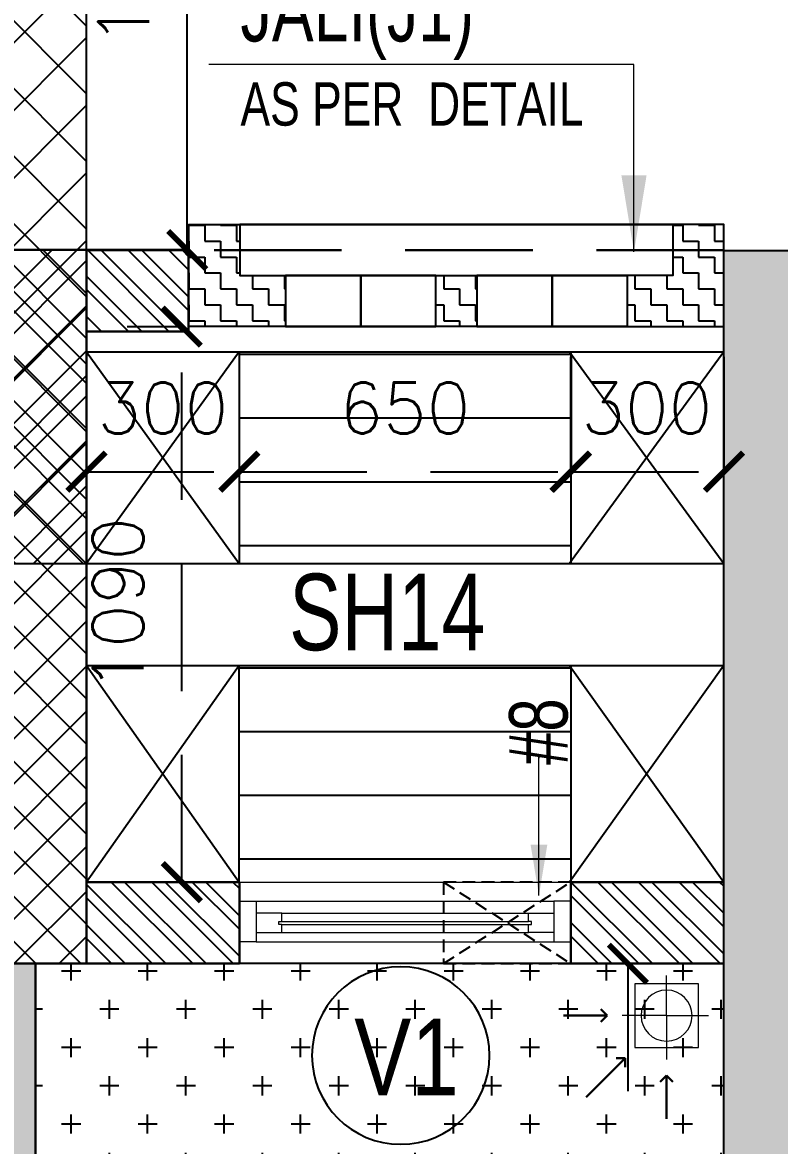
# Model space of a CAD drawing. Header units: millimetres. Extents: x 1180970 to 1231451, y -5737889 to -5695638.
# Drawn here: x 1225986 to 1227471, y -5711055 to -5708852 of the extents above; entities that cross this region are included whole.
import ezdxf
from ezdxf.enums import TextEntityAlignment as Align

# ---------------------------------------------------------------- set-up
doc = ezdxf.new("R2010")
doc.units = ezdxf.units.MM
doc.header["$LTSCALE"] = 1000
doc.header["$MEASUREMENT"] = 0
for name, pattern in [('3BHK-A$1$AUDIT_D_120904163729-0', [0]), ('3BHK-A$2$HIDDEN', [0.375, 0.25, -0.125]), ('AUDIT_D_120904163729-0', [0]), ('T8(T9 IS SIMILAR) - GROUND FLOOR - DIMENSION & TEXTING$0$HIDDEN', [0.375, 0.25, -0.125]), ('T8(T9 IS SIMILAR) - GROUND FLOOR ELEVATION$0$AUDIT_D_120904163729-0', [0]), ('T8(T9 IS SIMILAR) - GROUND FLOOR ELEVATION$1$HIDDEN', [0.375, 0.25, -0.125])]:
    doc.linetypes.add(name, pattern=pattern)
doc.layers.get('0').update_dxf_attribs({"linetype": 'AUDIT_D_120904163729-0'})
for name, color, linetype in [('3BHK-A$1$A-HATCH -160', 251, '3BHK-A$1$AUDIT_D_120904163729-0'), ('3BHK-A$1$A-TOI SUNK 50MM', 8, 'Continuous'), ('3BHK-A$1$CUT-OUT', 49, 'Continuous'), ('3BHK-A$1$ELE 1', 1, 'Continuous'), ('T8(T9 IS SIMILAR) - GROUND FLOOR - DIMENSION & TEXTING$0$A-DIMENSIONS', 2, 'T8(T9 IS SIMILAR) - GROUND FLOOR - DIMENSION & TEXTING$0$HIDDEN'), ('T8(T9 IS SIMILAR) - GROUND FLOOR - DIMENSION & TEXTING$0$a-window-no', 125, 'Continuous'), ('T8(T9 IS SIMILAR) - GROUND FLOOR ELEVATION$0$A-DIM', 1, 'T8(T9 IS SIMILAR) - GROUND FLOOR ELEVATION$0$AUDIT_D_120904163729-0'), ('T8(T9 IS SIMILAR) - GROUND FLOOR ELEVATION$0$A-WALL HATCH', 252, 'T8(T9 IS SIMILAR) - GROUND FLOOR ELEVATION$0$AUDIT_D_120904163729-0'), ('T8(T9 IS SIMILAR) - GROUND FLOOR ELEVATION$0$A-WALL-FEATURES', 6, 'T8(T9 IS SIMILAR) - GROUND FLOOR ELEVATION$0$AUDIT_D_120904163729-0'), ('T8_REFUGE COLUMNS$0$A-RCC COLS', 3, 'Continuous')]:
    doc.layers.add(name, color=color, linetype=linetype)
for name, color, linetype, lineweight in [('3BHK-A$1$Ventilator', 5, 'Continuous', 0), ('3BHK-A$2$a-TOI-fixtures', 251, 'Continuous', 0), ('3BHK-A$2$A-WALL- 160', 6, 'Continuous', 30), ('T8 - GROUND FLOOR CORE$0$a-Text', 4, 'Continuous', 0), ('T8(T9 IS SIMILAR) - GROUND FLOOR - DIMENSION & TEXTING$0$R0-18-10-2014-T1-1st Podium Floor Plan$0$Text', 2, 'Continuous', 0), ('T8(T9 IS SIMILAR) - GROUND FLOOR ELEVATION$0$ELE-1', 4, 'Continuous', 30), ('T8(T9 IS SIMILAR) - GROUND FLOOR$0$D&W', 8, 'Continuous', 25)]:
    doc.layers.add(name, color=color, linetype=linetype, lineweight=lineweight)
doc.layers.add('T8_REFUGE COLUMNS$0$COL-HATCH', color=7, linetype='Continuous', lineweight=25, true_color=0xa3a3a3)
doc.styles.add('3BHK-A$1$Romans 1', font='romans.shx', dxfattribs={"height": 100})
doc.styles.add('T8 - GROUND FLOOR CORE$0$ARIAL ARROW', font='swisscl.ttf')
doc.styles.add('T8(T9 IS SIMILAR) - GROUND FLOOR - DIMENSION & TEXTING$0$ARIAL ARROW', font='swisscl.ttf')
doc.styles.add('T8(T9 IS SIMILAR) - GROUND FLOOR - DIMENSION & TEXTING$0$LODHA STANDERD', font='sanss___.ttf')
doc.styles.add('T8(T9 IS SIMILAR) - GROUND FLOOR - DIMENSION & TEXTING$0$Romans 1', font='romans.shx', dxfattribs={"height": 100})
doc.styles.add('T8(T9 IS SIMILAR) - GROUND FLOOR - DIMENSION & TEXTING$0$Tahoma', font='tahoma.ttf')
doc.styles.add('T8(T9 IS SIMILAR) - GROUND FLOOR ELEVATION$0$Romans 1', font='romans.shx', dxfattribs={"height": 100})
doc.dimstyles.new('3BHK-A$1$ALPINE S', dxfattribs={"dimscale": 0, "dimtxt": 100, "dimasz": 75, "dimexe": 0, "dimexo": 0, "dimgap": 75, "dimtad": 1, "dimdec": 0, "dimzin": 0, "dimdsep": 46, "dimtxsty": '3BHK-A$1$Romans 1', "dimblk": '3BHK-A$1$_ArchTick', "dimcen": 0.09, "dimclrd": 256, "dimclre": 256, "dimclrt": 7, "dimadec": 0, "dimazin": 0, "dimtfac": 1, "dimtdec": 0, "dimtofl": 0, "dimtmove": 1, "dimatfit": 0, "dimldrblk": '3BHK-A$1$_Open90', "dimfxl": 1, "dimtolj": 1, "dimtzin": 0, "dimarcsym": 0})
doc.dimstyles.new('T8(T9 IS SIMILAR) - GROUND FLOOR - DIMENSION & TEXTING$0$ALPINE S', dxfattribs={"dimscale": 0, "dimtxt": 100, "dimasz": 75, "dimexe": 0, "dimexo": 0, "dimgap": 75, "dimtad": 1, "dimdec": 0, "dimzin": 0, "dimdsep": 46, "dimtxsty": 'T8(T9 IS SIMILAR) - GROUND FLOOR - DIMENSION & TEXTING$0$Romans 1', "dimblk": 'T8(T9 IS SIMILAR) - GROUND FLOOR - DIMENSION & TEXTING$0$_ArchTick', "dimcen": 0.09, "dimclrd": 256, "dimclre": 256, "dimclrt": 7, "dimadec": 0, "dimazin": 0, "dimtfac": 1, "dimtdec": 0, "dimtofl": 0, "dimtmove": 1, "dimatfit": 0, "dimldrblk": 'T8(T9 IS SIMILAR) - GROUND FLOOR - DIMENSION & TEXTING$0$_Open90', "dimfxl": 1, "dimtolj": 1, "dimtzin": 0, "dimarcsym": 0})
doc.dimstyles.new('T8(T9 IS SIMILAR) - GROUND FLOOR - DIMENSION & TEXTING$0$SAMATA STD', dxfattribs={"dimtxt": 100, "dimasz": 50, "dimexe": 50, "dimexo": 50, "dimgap": 10, "dimtad": 0, "dimdec": 0, "dimrnd": 5, "dimzin": 0, "dimdsep": 46, "dimtxsty": 'T8(T9 IS SIMILAR) - GROUND FLOOR - DIMENSION & TEXTING$0$Tahoma', "dimblk": 'T8(T9 IS SIMILAR) - GROUND FLOOR - DIMENSION & TEXTING$0$_Origin2', "dimcen": -50, "dimdle": 50, "dimclrd": 7, "dimclre": 7, "dimclrt": 7, "dimadec": 0, "dimazin": 0, "dimtfac": 1, "dimtdec": 0, "dimtmove": 1, "dimatfit": 3, "dimfxl": 150, "dimtfill": 1, "dimtolj": 1, "dimtzin": 0, "dimlwd": -1, "dimlwe": -1, "dimarcsym": 0})
doc.dimstyles.new('T8(T9 IS SIMILAR) - GROUND FLOOR ELEVATION$0$ALPINE S', dxfattribs={"dimscale": 0, "dimtxt": 100, "dimasz": 75, "dimexe": 0, "dimexo": 0, "dimgap": 75, "dimtad": 1, "dimdec": 0, "dimzin": 0, "dimdsep": 46, "dimtxsty": 'T8(T9 IS SIMILAR) - GROUND FLOOR ELEVATION$0$Romans 1', "dimblk": 'T8(T9 IS SIMILAR) - GROUND FLOOR ELEVATION$0$_ArchTick', "dimcen": 0.09, "dimclrd": 256, "dimclre": 256, "dimclrt": 7, "dimadec": 0, "dimazin": 0, "dimtfac": 1, "dimtdec": 0, "dimtofl": 0, "dimtmove": 1, "dimatfit": 0, "dimldrblk": 'T8(T9 IS SIMILAR) - GROUND FLOOR ELEVATION$0$_Open90', "dimfxl": 1, "dimtolj": 1, "dimtzin": 0, "dimarcsym": 0})
pattern_1 = [(45, (-0.65, 1285.594), (-39.77475644, 39.77475644), []), (45, (25.864, 1285.594), (-39.77475644, 39.77475644), [])]

# ---------------------------------------------------------------- blocks, each defined once
blk = doc.blocks.new('3BHK-A$1$V1')
at = {"layer": '3BHK-A$1$Ventilator'}
for p, q in [((1139503.9, -5700057.1), (1140153.9, -5700057.1)), ((1139503.9, -5700217.1), (1140153.9, -5700217.1))]:
    blk.add_line(p, q, dxfattribs=at)
at = {"layer": '3BHK-A$1$Ventilator', "color": 8}
for p, q in [((1139536.9, -5700094.6), (1140120.9, -5700094.6)), ((1139586.9, -5700118.3), (1140070.9, -5700118.3)), ((1139536.9, -5700174.6), (1140120.9, -5700174.6)), ((1139586.9, -5700155.8), (1140070.9, -5700155.8))]:
    blk.add_line(p, q, dxfattribs=at)
at = {"layer": '3BHK-A$1$Ventilator', "color": 5}
for p, q in [((1139586.9, -5700134.1), (1140070.9, -5700134.1)), ((1139586.9, -5700140.1), (1140070.9, -5700140.1))]:
    blk.add_line(p, q, dxfattribs=at)
at = {"layer": '3BHK-A$1$Ventilator', "color": 4}
for points in [[(1139503.9, -5700094.6), (1139536.9, -5700094.6), (1139536.9, -5700174.6), (1139503.9, -5700174.6)], [(1140153.9, -5700094.6), (1140120.9, -5700094.6), (1140120.9, -5700174.6), (1140153.9, -5700174.6)], [(1139586.9, -5700134.1), (1139586.9, -5700118.3), (1139536.9, -5700118.3), (1139536.9, -5700155.8), (1139586.9, -5700155.8), (1139586.9, -5700140.1), (1139580.9, -5700140.1), (1139580.9, -5700134.1)], [(1140070.9, -5700134.1), (1140070.9, -5700118.3), (1140120.9, -5700118.3), (1140120.9, -5700155.8), (1140070.9, -5700155.8), (1140070.9, -5700140.1), (1140076.9, -5700140.1), (1140076.9, -5700134.1)]]:
    blk.add_lwpolyline(points, close=True, dxfattribs=at)
blk = doc.blocks.new('3BHK-A$1$_ArchTick')
at = {"color": 0, "linetype": 'ByBlock', "const_width": 0.15}
blk.add_lwpolyline([(-0.5, -0.5), (0.5, 0.5)], dxfattribs=at)
blk = doc.blocks.new('3BHK-A$1$_Open90')
at = {"color": 0, "linetype": 'ByBlock', "lineweight": -2}
for p, q in [((0, 0), (-1, 0)), ((-0.5, 0.5), (0, 0)), ((0, 0), (-0.5, -0.5))]:
    blk.add_line(p, q, dxfattribs=at)
blk = doc.blocks.new('T8_REFUGE COLUMNS')
at = {"layer": 'T8_REFUGE COLUMNS$0$COL-HATCH', "linetype": 'ByBlock'}
h = blk.add_hatch(color=256, dxfattribs=at)
h.dxf.hatch_style = 1
h.paths.add_polyline_path([(1227712.1, -5718799.9), (1227362.1, -5718799.9), (1227362.1, -5709299.9), (1227712.1, -5709299.9)])
at = {"layer": 'T8_REFUGE COLUMNS$0$A-RCC COLS', "linetype": 'ByBlock'}
blk.add_lwpolyline([(1227712.1, -5718799.9), (1227362.1, -5718799.9), (1227362.1, -5709299.9), (1227712.1, -5709299.9)], close=True, dxfattribs=at)
blk = doc.blocks.new('T8 - GROUND FLOOR CORE')
at = {"layer": 'T8 - GROUND FLOOR CORE$0$a-Text', "linetype": 'ByBlock', "insert": (1224952.5, -5710085.8, 0.6), "char_height": 150, "width": 3499.366, "attachment_point": 7, "style": 'T8 - GROUND FLOOR CORE$0$ARIAL ARROW'}
blk.add_mtext('\\pi1556.87476;SH14', dxfattribs=at)
blk = doc.blocks.new('T8(T9 IS SIMILAR) - GROUND FLOOR ELEVATION$0$JG')
at = {"layer": 'T8(T9 IS SIMILAR) - GROUND FLOOR ELEVATION$0$A-WALL HATCH', "linetype": 'ByBlock'}
h = blk.add_hatch(dxfattribs=at)
h.set_pattern_fill('ZIGZAG', color=256, scale=250)
h.set_pattern_definition([(0, (0, 0), (31.25, 31.25), [31.25, -31.25]), (90, (31.25, 0), (-31.25, 31.25), [31.25, -31.25])])
h.paths.add_polyline_path([(1133312.3, -5722820.5), (1133392.5, -5722820.5), (1133392.5, -5722720.5), (1133312.3, -5722720.5)])
edge = h.paths.add_edge_path()
edge.add_line((1133877.2, -5722870.5), (1133877.2, -5722920.5))
edge.add_line((1133877.2, -5722920.5), (1133777.2, -5722920.5))
edge.add_line((1133777.2, -5722920.5), (1133777.2, -5722870.5))
edge.add_line((1133777.2, -5722870.5), (1133777.2, -5722820.5))
edge.add_line((1133777.2, -5722820.5), (1133687.4, -5722820.5))
edge.add_line((1133687.4, -5722820.5), (1133687.4, -5722720.5))
edge.add_line((1133687.4, -5722720.5), (1133877.2, -5722720.6))
edge.add_line((1133877.2, -5722720.6), (1133877.2, -5722870.5))
edge.add_line((1132827.4, -5722870.5), (1132827.4, -5722920.5))
edge.add_line((1132827.4, -5722920.5), (1132927.4, -5722920.5))
edge.add_line((1132927.4, -5722920.5), (1132927.4, -5722870.5))
edge.add_line((1132927.4, -5722870.5), (1132927.4, -5722820.5))
edge.add_line((1132927.4, -5722820.5), (1133017.4, -5722820.5))
edge.add_line((1133017.4, -5722820.5), (1133017.4, -5722720.5))
edge.add_line((1133017.4, -5722720.5), (1132827.4, -5722720.5))
edge.add_line((1132827.4, -5722720.5), (1132827.4, -5722870.5))
at = {"layer": 'T8(T9 IS SIMILAR) - GROUND FLOOR ELEVATION$0$A-WALL-FEATURES', "color": 3, "elevation": -1.3}
for points in [[(1132827.4, -5722870.5), (1132827.4, -5722870.5), (1132827.4, -5722920.5), (1132927.4, -5722920.5), (1132927.4, -5722870.5), (1132927.4, -5722820.5), (1133017.4, -5722820.5), (1133017.4, -5722720.5), (1132827.4, -5722720.5), (1132827.4, -5722870.5)], [(1133877.2, -5722870.5), (1133877.2, -5722870.5), (1133877.2, -5722920.5), (1133777.2, -5722920.5), (1133777.2, -5722870.5), (1133777.2, -5722820.5), (1133687.4, -5722820.5), (1133687.4, -5722720.5), (1133877.2, -5722720.6), (1133877.2, -5722870.5)]]:
    blk.add_lwpolyline(points, dxfattribs=at)
blk.add_lwpolyline([(1133312.3, -5722820.5), (1133392.5, -5722820.5), (1133392.5, -5722720.5), (1133312.3, -5722720.5)], close=True, dxfattribs=at)
at = {"layer": 'T8(T9 IS SIMILAR) - GROUND FLOOR ELEVATION$0$ELE-1', "color": 5}
for p, q in [((1133017.4, -5722720.5, -1.3), (1133312.3, -5722720.5, -1.3)), ((1133164.8, -5722820.5, -1.3), (1133164.8, -5722720.5, -1.3)), ((1133687.4, -5722720.5, -1.3), (1133392.5, -5722720.5, -1.3)), ((1133539.9, -5722820.5, -1.3), (1133539.9, -5722720.5, -1.3)), ((1133312.3, -5722820.5, -1.3), (1133017.4, -5722820.5, -1.3)), ((1133392.5, -5722820.5, -1.3), (1133687.4, -5722820.5, -1.3)), ((1132927.4, -5722920.5, -1.3), (1133777.2, -5722920.5, -1.3))]:
    blk.add_line(p, q, dxfattribs=at)
at = {"layer": 'T8(T9 IS SIMILAR) - GROUND FLOOR ELEVATION$0$ELE-1', "color": 5, "linetype": 'T8(T9 IS SIMILAR) - GROUND FLOOR ELEVATION$1$HIDDEN'}
blk.add_line((1133877.2, -5722870.5, -1.3), (1132827.4, -5722870.5, -1.3), dxfattribs=at)
blk = doc.blocks.new('T8(T9 IS SIMILAR) - GROUND FLOOR ELEVATION$0$_ArchTick')
at = {"color": 0, "linetype": 'ByBlock', "const_width": 0.15}
blk.add_lwpolyline([(-0.5, -0.5), (0.5, 0.5)], dxfattribs=at)
blk = doc.blocks.new('*D337')
at = {"layer": 'T8(T9 IS SIMILAR) - GROUND FLOOR ELEVATION$0$A-DIM', "linetype": 'T8(T9 IS SIMILAR) - GROUND FLOOR ELEVATION$1$HIDDEN', "lineweight": -2, "transparency": 16777216}
for p, q in [((1226112.2, -5708154), (1226309.5, -5708154)), ((1226112.3, -5709298.9), (1226309.5, -5709298.9))]:
    blk.add_line(p, q, dxfattribs=at)
at = {"layer": 'T8(T9 IS SIMILAR) - GROUND FLOOR ELEVATION$0$A-DIM', "lineweight": -2, "transparency": 16777216}
blk.add_line((1226309.5, -5709298.9), (1226309.5, -5708154), dxfattribs=at)
at = {"layer": 'T8(T9 IS SIMILAR) - GROUND FLOOR ELEVATION$0$A-DIM', "linetype": 'ByBlock', "lineweight": -2, "transparency": 16777216, "xscale": 75, "yscale": 75, "zscale": 75}
for p, rotation in [((1226309.5, -5708154), 90), ((1226309.5, -5709298.9), 270)]:
    blk.add_blockref('T8(T9 IS SIMILAR) - GROUND FLOOR ELEVATION$0$_ArchTick', p, dxfattribs=dict(at, rotation=rotation))
at = {"layer": 'T8(T9 IS SIMILAR) - GROUND FLOOR ELEVATION$0$A-DIM', "color": 7, "linetype": 'ByBlock', "transparency": 16777216, "insert": (1226184.5, -5708726.4), "char_height": 100, "attachment_point": 5, "rotation": 90, "style": 'T8(T9 IS SIMILAR) - GROUND FLOOR ELEVATION$0$Romans 1'}
blk.add_mtext('\\A1;1145', dxfattribs=at)
blk = doc.blocks.new('T8(T9 IS SIMILAR) - GROUND FLOOR ELEVATION$0$_Open90')
at = {"color": 0, "linetype": 'ByBlock', "lineweight": -2}
for p, q in [((-0.5, 0.5), (0, 0)), ((0, 0), (-1, 0)), ((0, 0), (-0.5, -0.5))]:
    blk.add_line(p, q, dxfattribs=at)
blk = doc.blocks.new('T8(T9 IS SIMILAR) - GROUND FLOOR - DIMENSION & TEXTING$0$_Origin2')
at = {"color": 0, "linetype": 'ByBlock', "lineweight": -2}
blk.add_line((-0.5, 0), (-1, 0), dxfattribs=at)
for radius in [0.5, 0.25]:
    blk.add_circle((0, 0), radius, dxfattribs=at)
blk = doc.blocks.new('T8(T9 IS SIMILAR) - GROUND FLOOR - DIMENSION & TEXTING$0$_ArchTick')
at = {"color": 0, "linetype": 'ByBlock', "const_width": 0.15}
blk.add_lwpolyline([(-0.5, -0.5), (0.5, 0.5)], dxfattribs=at)
blk = doc.blocks.new('*D619')
at = {"layer": 'T8(T9 IS SIMILAR) - GROUND FLOOR - DIMENSION & TEXTING$0$A-DIMENSIONS', "linetype": 'T8(T9 IS SIMILAR) - GROUND FLOOR - DIMENSION & TEXTING$0$HIDDEN', "lineweight": -2, "transparency": 16777216}
for p, q in [((1226191.9, -5709448.8), (1226298.8, -5709448.8)), ((1226206.8, -5710538.7), (1226298.8, -5710538.7))]:
    blk.add_line(p, q, dxfattribs=at)
at = {"layer": 'T8(T9 IS SIMILAR) - GROUND FLOOR - DIMENSION & TEXTING$0$A-DIMENSIONS', "lineweight": -2, "transparency": 16777216}
blk.add_line((1226298.8, -5710538.7), (1226298.8, -5709448.8), dxfattribs=at)
at = {"layer": 'T8(T9 IS SIMILAR) - GROUND FLOOR - DIMENSION & TEXTING$0$A-DIMENSIONS', "linetype": 'ByBlock', "lineweight": -2, "transparency": 16777216, "xscale": 75, "yscale": 75, "zscale": 75}
for p, rotation in [((1226298.8, -5709448.8), 90), ((1226298.8, -5710538.7), 270)]:
    blk.add_blockref('T8(T9 IS SIMILAR) - GROUND FLOOR - DIMENSION & TEXTING$0$_ArchTick', p, dxfattribs=dict(at, rotation=rotation))
at = {"layer": 'T8(T9 IS SIMILAR) - GROUND FLOOR - DIMENSION & TEXTING$0$A-DIMENSIONS', "color": 7, "linetype": 'ByBlock', "transparency": 16777216, "insert": (1226173.8, -5709993.7), "char_height": 100, "attachment_point": 5, "rotation": 90, "style": 'T8(T9 IS SIMILAR) - GROUND FLOOR - DIMENSION & TEXTING$0$Romans 1'}
blk.add_mtext('\\A1;1090', dxfattribs=at)
blk = doc.blocks.new('T8(T9 IS SIMILAR) - GROUND FLOOR - DIMENSION & TEXTING$0$_Open90')
at = {"color": 0, "linetype": 'ByBlock', "lineweight": -2}
for p, q in [((-0.5, 0.5), (0, 0)), ((0, 0), (-1, 0)), ((0, 0), (-0.5, -0.5))]:
    blk.add_line(p, q, dxfattribs=at)
blk = doc.blocks.new('*D629')
at = {"layer": 'T8(T9 IS SIMILAR) - GROUND FLOOR - DIMENSION & TEXTING$0$A-DIMENSIONS', "linetype": 'T8(T9 IS SIMILAR) - GROUND FLOOR - DIMENSION & TEXTING$0$HIDDEN', "lineweight": -2, "transparency": 16777216}
for p, q in [((1227226.8, -5710698.7), (1227173.7, -5710698.7)), ((1227226.8, -5713148.7), (1227173.7, -5713148.7))]:
    blk.add_line(p, q, dxfattribs=at)
at = {"layer": 'T8(T9 IS SIMILAR) - GROUND FLOOR - DIMENSION & TEXTING$0$A-DIMENSIONS', "lineweight": -2, "transparency": 16777216}
blk.add_line((1227173.7, -5710698.7), (1227173.7, -5713148.7), dxfattribs=at)
at = {"layer": 'T8(T9 IS SIMILAR) - GROUND FLOOR - DIMENSION & TEXTING$0$A-DIMENSIONS', "linetype": 'ByBlock', "lineweight": -2, "transparency": 16777216, "xscale": 75, "yscale": 75, "zscale": 75}
for p, rotation in [((1227173.7, -5710698.7), 90), ((1227173.7, -5713148.7), 270)]:
    blk.add_blockref('T8(T9 IS SIMILAR) - GROUND FLOOR - DIMENSION & TEXTING$0$_ArchTick', p, dxfattribs=dict(at, rotation=rotation))
at = {"layer": 'T8(T9 IS SIMILAR) - GROUND FLOOR - DIMENSION & TEXTING$0$A-DIMENSIONS', "color": 7, "linetype": 'ByBlock', "transparency": 16777216, "insert": (1227048.7, -5711923.7), "char_height": 100, "attachment_point": 5, "rotation": 90, "style": 'T8(T9 IS SIMILAR) - GROUND FLOOR - DIMENSION & TEXTING$0$Romans 1'}
blk.add_mtext('\\A1;2450', dxfattribs=at)
blk = doc.blocks.new('T8(T9 IS SIMILAR) - GROUND FLOOR - DIMENSION & TEXTING$0$WINDOW TAG')
at = {"layer": 'T8(T9 IS SIMILAR) - GROUND FLOOR - DIMENSION & TEXTING$0$a-window-no'}
blk.add_circle((0, 0), 174.1, dxfattribs=at)
at = {"layer": 'T8(T9 IS SIMILAR) - GROUND FLOOR - DIMENSION & TEXTING$0$a-window-no', "style": 'T8(T9 IS SIMILAR) - GROUND FLOOR - DIMENSION & TEXTING$0$LODHA STANDERD'}
blk.add_attdef('WINDOW', text='', height=150, dxfattribs=at).set_placement((11.3, 2.8), align=Align.MIDDLE_CENTER)
blk = doc.blocks.new('*D474')
at = {"layer": 'T8(T9 IS SIMILAR) - GROUND FLOOR - DIMENSION & TEXTING$0$A-DIMENSIONS', "linetype": 'T8(T9 IS SIMILAR) - GROUND FLOOR - DIMENSION & TEXTING$0$HIDDEN', "lineweight": -2, "transparency": 16777216}
for p, q in [((1226111.8, -5709458.6), (1226111.8, -5709733.5)), ((1226411.5, -5709508.5), (1226411.5, -5709733.5))]:
    blk.add_line(p, q, dxfattribs=at)
at = {"layer": 'T8(T9 IS SIMILAR) - GROUND FLOOR - DIMENSION & TEXTING$0$A-DIMENSIONS', "lineweight": -2, "transparency": 16777216}
blk.add_line((1226111.8, -5709733.5), (1226411.5, -5709733.5), dxfattribs=at)
at = {"layer": 'T8(T9 IS SIMILAR) - GROUND FLOOR - DIMENSION & TEXTING$0$A-DIMENSIONS', "linetype": 'ByBlock', "lineweight": -2, "transparency": 16777216, "xscale": 75, "yscale": 75, "zscale": 75, "rotation": 180}
blk.add_blockref('T8(T9 IS SIMILAR) - GROUND FLOOR - DIMENSION & TEXTING$0$_ArchTick', (1226111.8, -5709733.5), dxfattribs=at)
at = {"layer": 'T8(T9 IS SIMILAR) - GROUND FLOOR - DIMENSION & TEXTING$0$A-DIMENSIONS', "linetype": 'ByBlock', "lineweight": -2, "transparency": 16777216, "xscale": 75, "yscale": 75, "zscale": 75}
blk.add_blockref('T8(T9 IS SIMILAR) - GROUND FLOOR - DIMENSION & TEXTING$0$_ArchTick', (1226411.5, -5709733.5), dxfattribs=at)
at = {"layer": 'T8(T9 IS SIMILAR) - GROUND FLOOR - DIMENSION & TEXTING$0$A-DIMENSIONS', "color": 7, "linetype": 'ByBlock', "transparency": 16777216, "insert": (1226261.7, -5709608.5), "char_height": 100, "attachment_point": 5, "style": 'T8(T9 IS SIMILAR) - GROUND FLOOR - DIMENSION & TEXTING$0$Romans 1'}
blk.add_mtext('\\A1;300', dxfattribs=at)
blk = doc.blocks.new('*D475')
at = {"layer": 'T8(T9 IS SIMILAR) - GROUND FLOOR - DIMENSION & TEXTING$0$A-DIMENSIONS', "linetype": 'T8(T9 IS SIMILAR) - GROUND FLOOR - DIMENSION & TEXTING$0$HIDDEN', "lineweight": -2, "transparency": 16777216}
for p, q in [((1226411.5, -5709508.5), (1226411.5, -5709733.5)), ((1227061.2, -5709508.5), (1227061.2, -5709733.5))]:
    blk.add_line(p, q, dxfattribs=at)
at = {"layer": 'T8(T9 IS SIMILAR) - GROUND FLOOR - DIMENSION & TEXTING$0$A-DIMENSIONS', "lineweight": -2, "transparency": 16777216}
blk.add_line((1226411.5, -5709733.5), (1227061.2, -5709733.5), dxfattribs=at)
at = {"layer": 'T8(T9 IS SIMILAR) - GROUND FLOOR - DIMENSION & TEXTING$0$A-DIMENSIONS', "linetype": 'ByBlock', "lineweight": -2, "transparency": 16777216, "xscale": 75, "yscale": 75, "zscale": 75, "rotation": 180}
blk.add_blockref('T8(T9 IS SIMILAR) - GROUND FLOOR - DIMENSION & TEXTING$0$_ArchTick', (1226411.5, -5709733.5), dxfattribs=at)
at = {"layer": 'T8(T9 IS SIMILAR) - GROUND FLOOR - DIMENSION & TEXTING$0$A-DIMENSIONS', "linetype": 'ByBlock', "lineweight": -2, "transparency": 16777216, "xscale": 75, "yscale": 75, "zscale": 75}
blk.add_blockref('T8(T9 IS SIMILAR) - GROUND FLOOR - DIMENSION & TEXTING$0$_ArchTick', (1227061.2, -5709733.5), dxfattribs=at)
at = {"layer": 'T8(T9 IS SIMILAR) - GROUND FLOOR - DIMENSION & TEXTING$0$A-DIMENSIONS', "color": 7, "linetype": 'ByBlock', "transparency": 16777216, "insert": (1226736.3, -5709608.5), "char_height": 100, "attachment_point": 5, "style": 'T8(T9 IS SIMILAR) - GROUND FLOOR - DIMENSION & TEXTING$0$Romans 1'}
blk.add_mtext('\\A1;650', dxfattribs=at)
blk = doc.blocks.new('*D476')
at = {"layer": 'T8(T9 IS SIMILAR) - GROUND FLOOR - DIMENSION & TEXTING$0$A-DIMENSIONS', "linetype": 'T8(T9 IS SIMILAR) - GROUND FLOOR - DIMENSION & TEXTING$0$HIDDEN', "lineweight": -2, "transparency": 16777216}
for p, q in [((1227062.2, -5709508.5), (1227062.2, -5709733.5)), ((1227362.1, -5709508.5), (1227362.1, -5709733.5))]:
    blk.add_line(p, q, dxfattribs=at)
at = {"layer": 'T8(T9 IS SIMILAR) - GROUND FLOOR - DIMENSION & TEXTING$0$A-DIMENSIONS', "lineweight": -2, "transparency": 16777216}
blk.add_line((1227062.2, -5709733.5), (1227362.1, -5709733.5), dxfattribs=at)
at = {"layer": 'T8(T9 IS SIMILAR) - GROUND FLOOR - DIMENSION & TEXTING$0$A-DIMENSIONS', "linetype": 'ByBlock', "lineweight": -2, "transparency": 16777216, "xscale": 75, "yscale": 75, "zscale": 75, "rotation": 180}
blk.add_blockref('T8(T9 IS SIMILAR) - GROUND FLOOR - DIMENSION & TEXTING$0$_ArchTick', (1227062.2, -5709733.5), dxfattribs=at)
at = {"layer": 'T8(T9 IS SIMILAR) - GROUND FLOOR - DIMENSION & TEXTING$0$A-DIMENSIONS', "linetype": 'ByBlock', "lineweight": -2, "transparency": 16777216, "xscale": 75, "yscale": 75, "zscale": 75}
blk.add_blockref('T8(T9 IS SIMILAR) - GROUND FLOOR - DIMENSION & TEXTING$0$_ArchTick', (1227362.1, -5709733.5), dxfattribs=at)
at = {"layer": 'T8(T9 IS SIMILAR) - GROUND FLOOR - DIMENSION & TEXTING$0$A-DIMENSIONS', "color": 7, "linetype": 'ByBlock', "transparency": 16777216, "insert": (1227210.7, -5709608.5), "char_height": 100, "attachment_point": 5, "style": 'T8(T9 IS SIMILAR) - GROUND FLOOR - DIMENSION & TEXTING$0$Romans 1'}
blk.add_mtext('\\A1;300', dxfattribs=at)
blk = doc.blocks.new('3BHK-A$1$A$C1DA736AB')
at = {"layer": '3BHK-A$2$a-TOI-fixtures', "linetype": 'ByBlock'}
for points in [[(117, 0.4, 0), (202.3, 0.4, 0)], [(81.7, -82.8, 0), (158.2, -159.9, 0)], [(0.4, -117, 0), (0.4, -202.3, 0)]]:
    blk.add_leader(points, dimstyle='3BHK-A$1$ALPINE S', override={"dimscale": 1, "dimasz": 25, "dimtad": 0, "dimfxl": 5, "dimtfill": 1, "dimarcsym": 1}, dxfattribs=at)
blk = doc.blocks.new('3BHK-A$1$Type-A-First Floor Plan-bottom-up$0$FLOOR TRAP-flat-6')
at = {"layer": '3BHK-A$2$a-TOI-fixtures'}
h = blk.add_hatch(dxfattribs=at)
h.set_pattern_fill('ACET-2D-_USER', color=256, scale=20, angle=45, style=0, double=1, pattern_type=0)
h.set_pattern_definition([(45, (-789896.981, 5385770.066), (-14.142135624, 14.142135624), []), (135, (-789896.981, 5385770.066), (-14.142135624, -14.142135624), [])])
edge = h.paths.add_edge_path()
edge.add_arc((150, 150), 50, 0, 360)
for q in [(150, 228.6), (67.6, 150), (237.4, 150), (150, 63.6)]:
    blk.add_line((150, 150), q, dxfattribs=at)
blk.add_lwpolyline([(87.5, 212.5), (212.5, 212.5), (212.5, 87.5), (87.5, 87.5)], close=True, dxfattribs=at)
blk.add_circle((150, 150), 50, dxfattribs=at)
at = {"layer": '3BHK-A$2$A-WALL- 160', "linetype": 'ByBlock'}
blk.add_blockref('3BHK-A$1$A$C1DA736AB', (149.6, 149.6, 0), dxfattribs=at)
blk = doc.blocks.new('3BHK-A')
at = {"layer": '3BHK-A$1$A-HATCH -160', "linetype": 'ByBlock'}
h = blk.add_hatch(dxfattribs=at)
h.set_pattern_fill('ZIGZAG', color=256, scale=250)
h.set_pattern_definition([(9e-15, (1e-08, 0), (31.25, 31.25), [31.25, -31.25]), (90, (31.25, 0), (-31.25, 31.25), [31.25, -31.25])])
h.paths.add_polyline_path([(1185182.8, -5714749.5), (1186532.7, -5714749.5), (1186532.7, -5714149.5), (1186632.7, -5714149.5), (1186632.7, -5714749.5), (1188712.7, -5714749.5), (1188712.7, -5714049.5), (1189032.5, -5714049.5), (1189032.5, -5714149.5), (1188812.7, -5714149.5), (1188812.7, -5715449.5), (1189032.5, -5715449.5), (1189032.5, -5715549.5), (1188712.7, -5715549.5), (1188712.7, -5714849.5), (1186632.7, -5714849.5), (1186632.7, -5715664.5), (1186532.7, -5715664.5), (1186532.7, -5714849.5), (1185182.8, -5714849.5)])
h.paths.add_polyline_path([(1185182.8, -5713249.5), (1185782.7, -5713249.5), (1185782.7, -5713149.5), (1185182.8, -5713149.5)])
h.paths.add_polyline_path([(1186532.7, -5710699.5), (1186632.7, -5710699.5), (1186632.7, -5713249.5), (1186532.7, -5713249.5)])
h.paths.add_polyline_path([(1186532.7, -5717399.5), (1186632.7, -5717399.5), (1186632.7, -5716414.5), (1186532.7, -5716414.5)])
h.paths.add_polyline_path([(1194902.2, -5715375), (1194082.3, -5715375), (1194082.3, -5715475), (1194902.2, -5715475)])
h.paths.add_polyline_path([(1195782.2, -5715375), (1196682.2, -5715375), (1196682.2, -5715475), (1195782.2, -5715475)])
h.paths.add_polyline_path([(1194132.5, -5714149.9), (1196532.4, -5714149.9), (1196532.4, -5714049.9), (1194132.5, -5714049.9)])
h.paths.add_polyline_path([(1197432.4, -5711800.2), (1197532.4, -5711800.2), (1197532.4, -5714149.9), (1197432.4, -5714149.9)])
h.paths.add_polyline_path([(1198282.4, -5714149.9), (1198958.7, -5714149.9), (1198958.7, -5714049.9), (1198282.4, -5714049.9)])
h.paths.add_polyline_path([(1196871.9, -5720208.6), (1196082.2, -5720209.7), (1196082.3, -5720109.7), (1196082.2, -5720109.7), (1196182.2, -5720109.7), (1196871.9, -5720108.6)])
h.paths.add_polyline_path([(1193397.2, -5709939.9), (1193882.3, -5709939.6), (1193882.3, -5710040.1), (1193397.3, -5710040.1)])
h.paths.add_polyline_path([(1186632.7, -5708554.7), (1187192.3, -5708554.8), (1187192.3, -5708654.7), (1186632.7, -5708654.7)])
h.paths.add_polyline_path([(1194182.3, -5715724), (1194082.3, -5715724), (1194082.3, -5715474), (1194182.3, -5715474)])
h = blk.add_hatch(dxfattribs=at)
h.set_pattern_fill('ANSI32', color=256, scale=150)
h.set_pattern_definition(pattern_1)
h.paths.add_polyline_path([(1186232.8, -5709459.9), (1186432.8, -5709459.9), (1186432.8, -5709299.9), (1186232.8, -5709299.9)])
h = blk.add_hatch(dxfattribs=at)
h.set_pattern_fill('ANSI37', color=256, scale=500)
h.set_pattern_definition([(45, (-0.65, 1286.84), (-44.1941738, 44.1941738), []), (135, (-0.65, 1286.84), (-44.1941738, -44.1941738), [])])
h.paths.add_polyline_path([(1186432.8, -5709298.6), (1186632.7, -5709298.6), (1186632.7, -5710698.5), (1186432.9, -5710698.5)])
h = blk.add_hatch(dxfattribs=at)
h.set_pattern_fill('ANSI32', color=256, scale=150)
h.set_pattern_definition(pattern_1)
h.paths.add_polyline_path([(1185182.4, -5710698.5), (1185482.8, -5710698.4), (1185482.8, -5710538.5), (1185182.1, -5710538.5)])
h = blk.add_hatch(dxfattribs=at)
h.set_pattern_fill('ANSI32', color=256, scale=150)
h.set_pattern_definition(pattern_1)
h.paths.add_polyline_path([(1186132.8, -5710699.7), (1186432.9, -5710699.7), (1186432.9, -5710539.7), (1186132.8, -5710539.7)])
at = {"layer": '3BHK-A$1$A-TOI SUNK 50MM'}
h = blk.add_hatch(dxfattribs=at)
h.set_pattern_fill('CROSS', color=256, scale=300, style=0)
h.set_pattern_definition([(9e-15, (-0.65, 1286.84), (75, 75), [37.5, -112.5]), (90, (18.1, 1268.09), (-75, 75), [37.5, -112.5])])
h.paths.add_polyline_path([(1186532.7, -5713148.5), (1185182.4, -5713148.5), (1185182.4, -5710698.5), (1186532.7, -5710698.5)])
h.paths.add_polyline_path([(1185182.4, -5714848.6), (1186532.7, -5714848.6), (1186532.7, -5717398.5), (1185182.4, -5717398.5)])
at = {"layer": '3BHK-A$1$CUT-OUT'}
h = blk.add_hatch(dxfattribs=at)
h.set_pattern_fill('ANSI31', color=256, scale=1000, angle=135)
h.set_pattern_definition([(180, (23756.71, 9871.17), (-2e-14, -125), [])])
edge = h.paths.add_edge_path()
edge.add_line((1185483.1, -5709913.7), (1185480.8, -5709498.6))
edge.add_line((1185480.8, -5709498.6), (1186131.5, -5709498.7))
edge.add_line((1186131.5, -5709498.7), (1186133.8, -5709913.7))
edge.add_line((1186133.8, -5709913.7), (1185486.1, -5709913.7))
h = blk.add_hatch(dxfattribs=at)
h.set_pattern_fill('ANSI31', color=256, scale=1000, angle=135)
h.set_pattern_definition([(180, (23756.71, 9256.17), (-2e-14, -125), [])])
edge = h.paths.add_edge_path()
edge.add_line((1185483.8, -5710113.7), (1186131.5, -5710113.7))
edge.add_line((1186131.5, -5710113.7), (1186133.8, -5710538.5))
edge.add_line((1186133.8, -5710538.5), (1185483.1, -5710538.5))
edge.add_line((1185483.1, -5710538.5), (1185480.8, -5710113.7))
at = {"linetype": '3BHK-A$2$HIDDEN', "ltscale": 0.1}
for p, q in [((1185732.8, -5710698.4, 0), (1185482.8, -5710538.4, 0)), ((1185732.8, -5710538.4, 0), (1185482.8, -5710698.4, 0))]:
    blk.add_line(p, q, dxfattribs=at)
at = {"linetype": '3BHK-A$2$HIDDEN', "ltscale": 0.1, "elevation": 0}
blk.add_lwpolyline([(1185732.8, -5710698.4), (1185482.8, -5710698.4), (1185482.8, -5710538.4), (1185732.8, -5710538.4)], close=True, dxfattribs=at)
at = {"layer": '3BHK-A$1$A-TOI SUNK 50MM', "elevation": 0}
blk.add_lwpolyline([(1186532.7, -5713148.5), (1185182.4, -5713148.5), (1185182.4, -5710698.5), (1186532.7, -5710698.5)], close=True, dxfattribs=at)
at = {"layer": '3BHK-A$1$CUT-OUT'}
for p, q in [((1185182.5, -5709498.6, -0.5), (1185485.5, -5709913.7, 0)), ((1185485.5, -5709498.6, -0.2), (1185182.8, -5709913.7, 0.2)), ((1186432.8, -5709498.6, -0.5), (1186133.2, -5709913.7, 0.2)), ((1186133.2, -5709498.6, -0.5), (1186432.4, -5709913.7, -0.5)), ((1185182.5, -5710113.7, 0.2), (1185485.5, -5710538.5, 0.2)), ((1185485.5, -5710113.7, 0.6), (1185182.5, -5710538.5, -0.5)), ((1186432.8, -5710113.7, 0.1), (1186133.2, -5710538.5, 0)), ((1186133.2, -5710113.7, 0.2), (1186432.9, -5710538.5, 0))]:
    blk.add_line(p, q, dxfattribs=at)
at = {"layer": '3BHK-A$1$CUT-OUT', "linetype": 'ByBlock'}
blk.add_line((1186432.8, -5709498.6, -0.6), (1185182.5, -5709498.6, -0.5), dxfattribs=at)
at = {"layer": '3BHK-A$1$ELE 1', "linetype": 'ByBlock'}
for p, q in [((1185482.5, -5709498.6, 0), (1185482.5, -5709913.7, 0)), ((1186132.8, -5709913.7, 0.3), (1186132.8, -5709498.6, 0.3)), ((1186432.8, -5709913.7, 0.1), (1185182.5, -5709913.7, -0.5)), ((1186432.8, -5710113.7, 0.1), (1185182.5, -5710113.7, -0.5)), ((1185482.5, -5710113.7, 0), (1185482.5, -5710538.5, 0)), ((1186133.2, -5710538.5, 0), (1186133.2, -5710113.7, 0))]:
    blk.add_line(p, q, dxfattribs=at)
at = {"layer": '3BHK-A$2$A-WALL- 160', "linetype": 'ByBlock'}
for p, q in [((1186632.7, -5709298.6), (1186432.7, -5709298.6)), ((1186432.9, -5710698.5, 0.1), (1186432.8, -5709298.6, -0.6)), ((1185482.8, -5710538.5, 0), (1185182.5, -5710538.5, -0.5)), ((1185482.8, -5710698.5, 0), (1185482.8, -5710538.5, 0)), ((1186132.8, -5710698.5, 0), (1186132.8, -5710538.5, 0)), ((1186432.9, -5710538.5, 0), (1186132.8, -5710538.5, 0)), ((1185482.8, -5710698.5, 0), (1185182.8, -5710698.5, 0)), ((1186632.7, -5710698.5, 0), (1186132.8, -5710698.5, 0)), ((1186532.7, -5713248.5, 0), (1186532.7, -5710698.5, 0))]:
    blk.add_line(p, q, dxfattribs=at)
at = {"layer": '3BHK-A$2$A-WALL- 160', "linetype": 'ByBlock', "elevation": -0.6}
blk.add_lwpolyline([(1186432.8, -5709298.6), (1186232.8, -5709298.6), (1186232.8, -5709458.6), (1186432.8, -5709458.6), (1186432.8, -5709458.5)], dxfattribs=at)
at = {"layer": '3BHK-A$2$a-TOI-fixtures', "extrusion": (0, 0, -1), "xscale": -0.9999999999999998, "zscale": -0.9999999999999998}
blk.add_blockref('3BHK-A$1$Type-A-First Floor Plan-bottom-up$0$FLOOR TRAP-flat-6', (-1185145, -5710950.4, 0.2), dxfattribs=at)
at = {"layer": '3BHK-A$2$A-WALL- 160', "linetype": 'ByBlock', "xscale": -1}
blk.add_blockref('3BHK-A$1$V1', (2325636.7, -10481.4, 0), dxfattribs=at)
blk = doc.blocks.new('T8(T9 IS SIMILAR) - GROUND FLOOR ELEVATION')
at = {"layer": 'T8(T9 IS SIMILAR) - GROUND FLOOR ELEVATION$0$A-WALL HATCH', "linetype": 'ByBlock'}
h = blk.add_hatch(dxfattribs=at)
h.set_pattern_fill('ANSI37', color=256, scale=750)
h.set_pattern_definition([(45, (-0.1, -0.21), (-66.2912607, 66.2912607), []), (135, (-0.1, -0.21), (-66.2912607, -66.2912607), [])])
h.paths.add_polyline_path([(1186632.3, -5709913.9), (1186432.3, -5709913.9), (1186432.3, -5708154.2), (1186632.3, -5708154.2)])
h.paths.add_polyline_path([(1190032.3, -5708154), (1190232.6, -5708154), (1190232.6, -5709913.7), (1190032.3, -5709913.7)])
h.paths.add_polyline_path([(1202792.3, -5700405.8), (1202592.3, -5700405.8), (1202592.3, -5701090.3), (1202792.3, -5701090.3)])
h.paths.add_polyline_path([(1209952.2, -5700405.8), (1209752.2, -5700405.8), (1209752.2, -5701092), (1209952.2, -5701092)])
h.paths.add_polyline_path([(1222512.1, -5708154), (1222311.7, -5708154), (1222311.7, -5709913.7), (1222512.1, -5709913.7)])
h.paths.add_polyline_path([(1225912.1, -5709913.9), (1226112.1, -5709913.9), (1226112.1, -5708154.2), (1225912.1, -5708154.2)])
h.paths.add_polyline_path([(1209852.3, -5729369.1), (1210052.3, -5729369.1), (1210052.3, -5728684.2), (1209852.3, -5728684.2)])
h.paths.add_polyline_path([(1202692.1, -5729369.1), (1202492, -5729369.1), (1202492, -5728684.2), (1202692.1, -5728684.2)])
at = {"layer": 'T8(T9 IS SIMILAR) - GROUND FLOOR ELEVATION$0$A-WALL-FEATURES', "linetype": 'ByBlock'}
blk.add_lwpolyline([(1225912.2, -5709913.7), (1226112.2, -5709913.7), (1226112.2, -5708154), (1225912.2, -5708154)], close=True, dxfattribs=at)
at = {"layer": 'T8(T9 IS SIMILAR) - GROUND FLOOR ELEVATION$0$A-WALL-FEATURES', "linetype": 'ByBlock', "xscale": -1, "rotation": 180}
blk.add_blockref('T8(T9 IS SIMILAR) - GROUND FLOOR ELEVATION$0$JG', (93485, -11432169.2, 1.3), dxfattribs=at)
at = {"layer": 'T8(T9 IS SIMILAR) - GROUND FLOOR ELEVATION$0$A-DIM', "linetype": 'ByBlock'}
dim = blk.add_linear_dim(base=(1226309.5, -5708154), p1=(1226112.3, -5709298.9, -0.4), p2=(1226112.2, -5708154, -0.4), angle=90, dimstyle='T8(T9 IS SIMILAR) - GROUND FLOOR ELEVATION$0$ALPINE S', override={"dimscale": 1, "dimfxl": 5, "dimarcsym": 1}, dxfattribs=at)
dim.commit()
dim.dimension.update_dxf_attribs({"geometry": '*D337', "text_midpoint": (1226184.5, -5708726.4)})
blk = doc.blocks.new('T8(T9 IS SIMILAR) - GROUND FLOOR')
at = {"layer": 'T8(T9 IS SIMILAR) - GROUND FLOOR$0$D&W', "linetype": 'ByBlock'}
for name in ['T8_REFUGE COLUMNS', 'T8 - GROUND FLOOR CORE']:
    blk.add_blockref(name, (0, 0), dxfattribs=at)
at = {"layer": 'T8(T9 IS SIMILAR) - GROUND FLOOR$0$D&W', "linetype": 'ByBlock', "xscale": -1}
blk.add_blockref('3BHK-A', (2412544.6, 0), dxfattribs=at)
at = {"layer": 'T8(T9 IS SIMILAR) - GROUND FLOOR$0$D&W', "linetype": 'ByBlock'}
blk.add_blockref('T8(T9 IS SIMILAR) - GROUND FLOOR ELEVATION', (0, 0), dxfattribs=at)
blk = doc.blocks.new('T8(T9 IS SIMILAR) - GROUND FLOOR - DIMENSION & TEXTING')
at = {"layer": 'T8(T9 IS SIMILAR) - GROUND FLOOR - DIMENSION & TEXTING$0$a-window-no'}
ref = blk.add_blockref('T8(T9 IS SIMILAR) - GROUND FLOOR - DIMENSION & TEXTING$0$WINDOW TAG', (1226728.2, -5710878.8, 1.6), dxfattribs=dict(at, xscale=-1, rotation=180))
ref.add_attrib('WINDOW', 'V1', dxfattribs={"height": 150, "style": 'T8(T9 IS SIMILAR) - GROUND FLOOR - DIMENSION & TEXTING$0$LODHA STANDERD', "width": 0.8}).set_placement((1226739.6, -5710881.6, 1.6), align=Align.MIDDLE_CENTER)
at = {"layer": 'T8(T9 IS SIMILAR) - GROUND FLOOR - DIMENSION & TEXTING$0$R0-18-10-2014-T1-1st Podium Floor Plan$0$Text', "linetype": 'ByBlock', "style": 'T8(T9 IS SIMILAR) - GROUND FLOOR - DIMENSION & TEXTING$0$ARIAL ARROW'}
blk.add_text('#8', height=114.75, rotation=90, dxfattribs=at).set_placement((1227055.5, -5710308.9, -0.5))
at = {"layer": 'T8(T9 IS SIMILAR) - GROUND FLOOR - DIMENSION & TEXTING$0$R0-18-10-2014-T1-1st Podium Floor Plan$0$Text', "insert": (1226413.9, -5708769.6, 0.5), "char_height": 120, "width": 3557.379, "attachment_point": 1, "style": 'T8(T9 IS SIMILAR) - GROUND FLOOR - DIMENSION & TEXTING$0$ARIAL ARROW'}
blk.add_mtext('JALI(J1)\\P{\\H0.70833x;AS PER  DETAIL}', dxfattribs=at)
at = {"layer": 'T8(T9 IS SIMILAR) - GROUND FLOOR - DIMENSION & TEXTING$0$A-DIMENSIONS', "linetype": 'ByBlock'}
for base, p1, p2, picture, middle in [((1226298.8, -5709448.8, 0.5), (1226206.8, -5710538.7, 0.5), (1226191.9, -5709448.8, 0.5), '*D619', (1226173.8, -5709993.7, 0.5)), ((1227173.7, -5713148.7, 0.5), (1227226.8, -5710698.7, 0.5), (1227226.8, -5713148.7, 0.5), '*D629', (1227048.7, -5711923.7, 0.5))]:
    dim = blk.add_linear_dim(base=base, p1=p1, p2=p2, angle=90, dimstyle='T8(T9 IS SIMILAR) - GROUND FLOOR - DIMENSION & TEXTING$0$ALPINE S', override={"dimscale": 1, "dimfxl": 5, "dimarcsym": 1}, dxfattribs=at)
    dim.commit()
    dim.dimension.update_dxf_attribs({"geometry": picture, "text_midpoint": middle})
for base, p1, p2, picture, middle in [((1226411.5, -5709733.5, -0.1), (1226111.8, -5709458.6, -0.6), (1226411.5, -5709508.5, -0.6), '*D474', (1226261.7, -5709733.5, -0.1)), ((1227362.1, -5709733.5, -0.6), (1227062.2, -5709508.5, -0.6), (1227362.1, -5709508.5, -0.6), '*D476', (1227210.7, -5709733.5, -0.6))]:
    dim = blk.add_linear_dim(base=base, p1=p1, p2=p2, dimstyle='T8(T9 IS SIMILAR) - GROUND FLOOR - DIMENSION & TEXTING$0$ALPINE S', override={"dimscale": 1, "dimfxl": 5, "dimarcsym": 1}, dxfattribs=at)
    dim.commit()
    dim.dimension.update_dxf_attribs({"geometry": picture, "text_midpoint": middle, "dimtype": 128})
dim = blk.add_linear_dim(base=(1227061.2, -5709733.5, -0.6), p1=(1226411.5, -5709508.5, -0.1), p2=(1227061.2, -5709508.5, -0.1), dimstyle='T8(T9 IS SIMILAR) - GROUND FLOOR - DIMENSION & TEXTING$0$ALPINE S', override={"dimscale": 1, "dimfxl": 5, "dimarcsym": 1}, dxfattribs=at)
dim.commit()
dim.dimension.update_dxf_attribs({"geometry": '*D475', "text_midpoint": (1226736.3, -5709608.5, -0.6)})
at = {"layer": 'T8(T9 IS SIMILAR) - GROUND FLOOR - DIMENSION & TEXTING$0$R0-18-10-2014-T1-1st Podium Floor Plan$0$Text'}
for points, override in [([(1227185.7, -5709302.3, 0.5), (1227185.7, -5708934.7, 0.5), (1226351.9, -5708934.7, 0.5)], {"dimscale": 1, "dimasz": 150, "dimclrd": 2, "dimfxlon": 1, "dimarcsym": 1}), ([(1226999.3, -5710565.1, -0.5), (1226999.3, -5710289.2, -0.5), (1226999.3, -5710295.3, -0.5)], {"dimscale": 1, "dimasz": 100, "dimclrd": 2, "dimfxlon": 1, "dimarcsym": 1})]:
    blk.add_leader(points, dimstyle='T8(T9 IS SIMILAR) - GROUND FLOOR - DIMENSION & TEXTING$0$SAMATA STD', override=override, dxfattribs=at)

msp = doc.modelspace()

# ---------------------------------------------------------------- block references
at = {"linetype": 'ByBlock'}
msp.add_blockref('T8(T9 IS SIMILAR) - GROUND FLOOR', (0, 0), dxfattribs=at)

# ---------------------------------------------------------------- next in the draw order: block references
msp.add_blockref('T8(T9 IS SIMILAR) - GROUND FLOOR - DIMENSION & TEXTING', (0, 0), dxfattribs=at)

doc.saveas('drawing.dxf')
